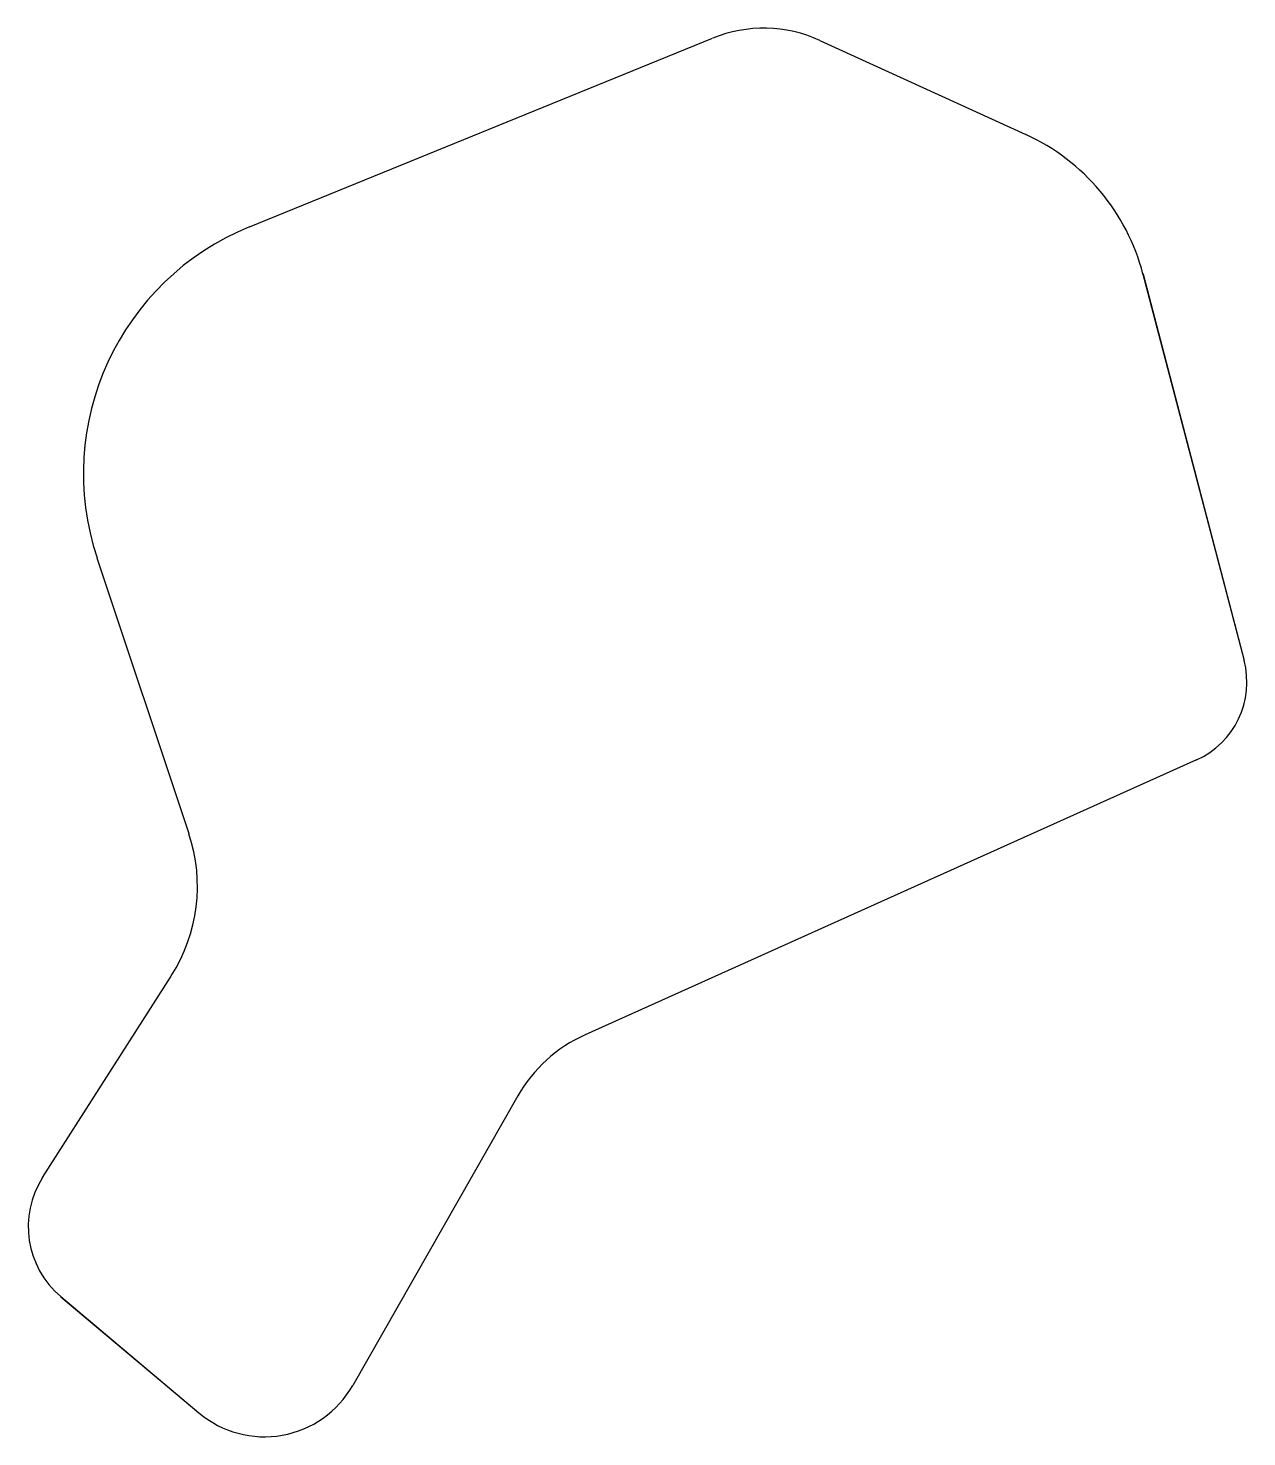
# Model space of a CAD drawing. Header units: millimetres. Extents: x 119 to 253, y -91 to 64.
import ezdxf

# ---------------------------------------------------------------- set-up
doc = ezdxf.new("R2010")
doc.units = ezdxf.units.MM
doc.layers.add('Sketch', color=7, linetype='CONTINUOUS')

msp = doc.modelspace()

# ---------------------------------------------------------------- linework, layer by layer
at = {"layer": 'Sketch'}
for p, q in [((143.46, 42.55), (194.45, 63.32)), ((206.25, 63.08), (228.91, 52.72)), ((241.78, 37.5), (252.94, -5.18)), ((241.82, 37.36), (252.94, -5.18)), ((136.81, -24.25), (126.7, 6.1)), ((247.7, -16.12), (180.4, -46.39)), ((247.7, -16.12), (180.4, -46.39)), ((120.69, -62.08), (134.86, -39.91)), ((173, -53.11), (154.84, -84.98)), ((173, -53.11), (154.84, -84.98)), ((122.69, -75.2), (137.9, -88.01)), ((122.7, -75.21), (137.9, -88.01))]:
    msp.add_line(p, q, dxfattribs=at)
for centre, radius, start, end in [((200.07, 49.54), 14.88, 65.4424, 112.1652), ((219.18, 31.44), 23.4, 14.6533, 65.4424), ((154.53, 15.38), 29.34, 112.1652, -161.5781), ((243.85, -7.55), 9.4, -65.7867, 14.6533), ((243.85, -7.55), 9.4, -65.7867, 14.6533), ((119.42, -30.04), 18.32, -32.5857, 18.4219), ((187.01, -61.09), 16.12, 114.2133, 150.3176), ((187.01, -61.09), 16.12, 114.2133, 150.3176), ((129.17, -67.5), 10.06, 147.4143, -130.0821), ((145.11, -79.44), 11.19, -130.0821, -29.6824), ((145.11, -79.44), 11.19, -130.0821, -29.6824)]:
    msp.add_arc(centre, radius, start, end, dxfattribs=at)

doc.saveas('drawing.dxf')
